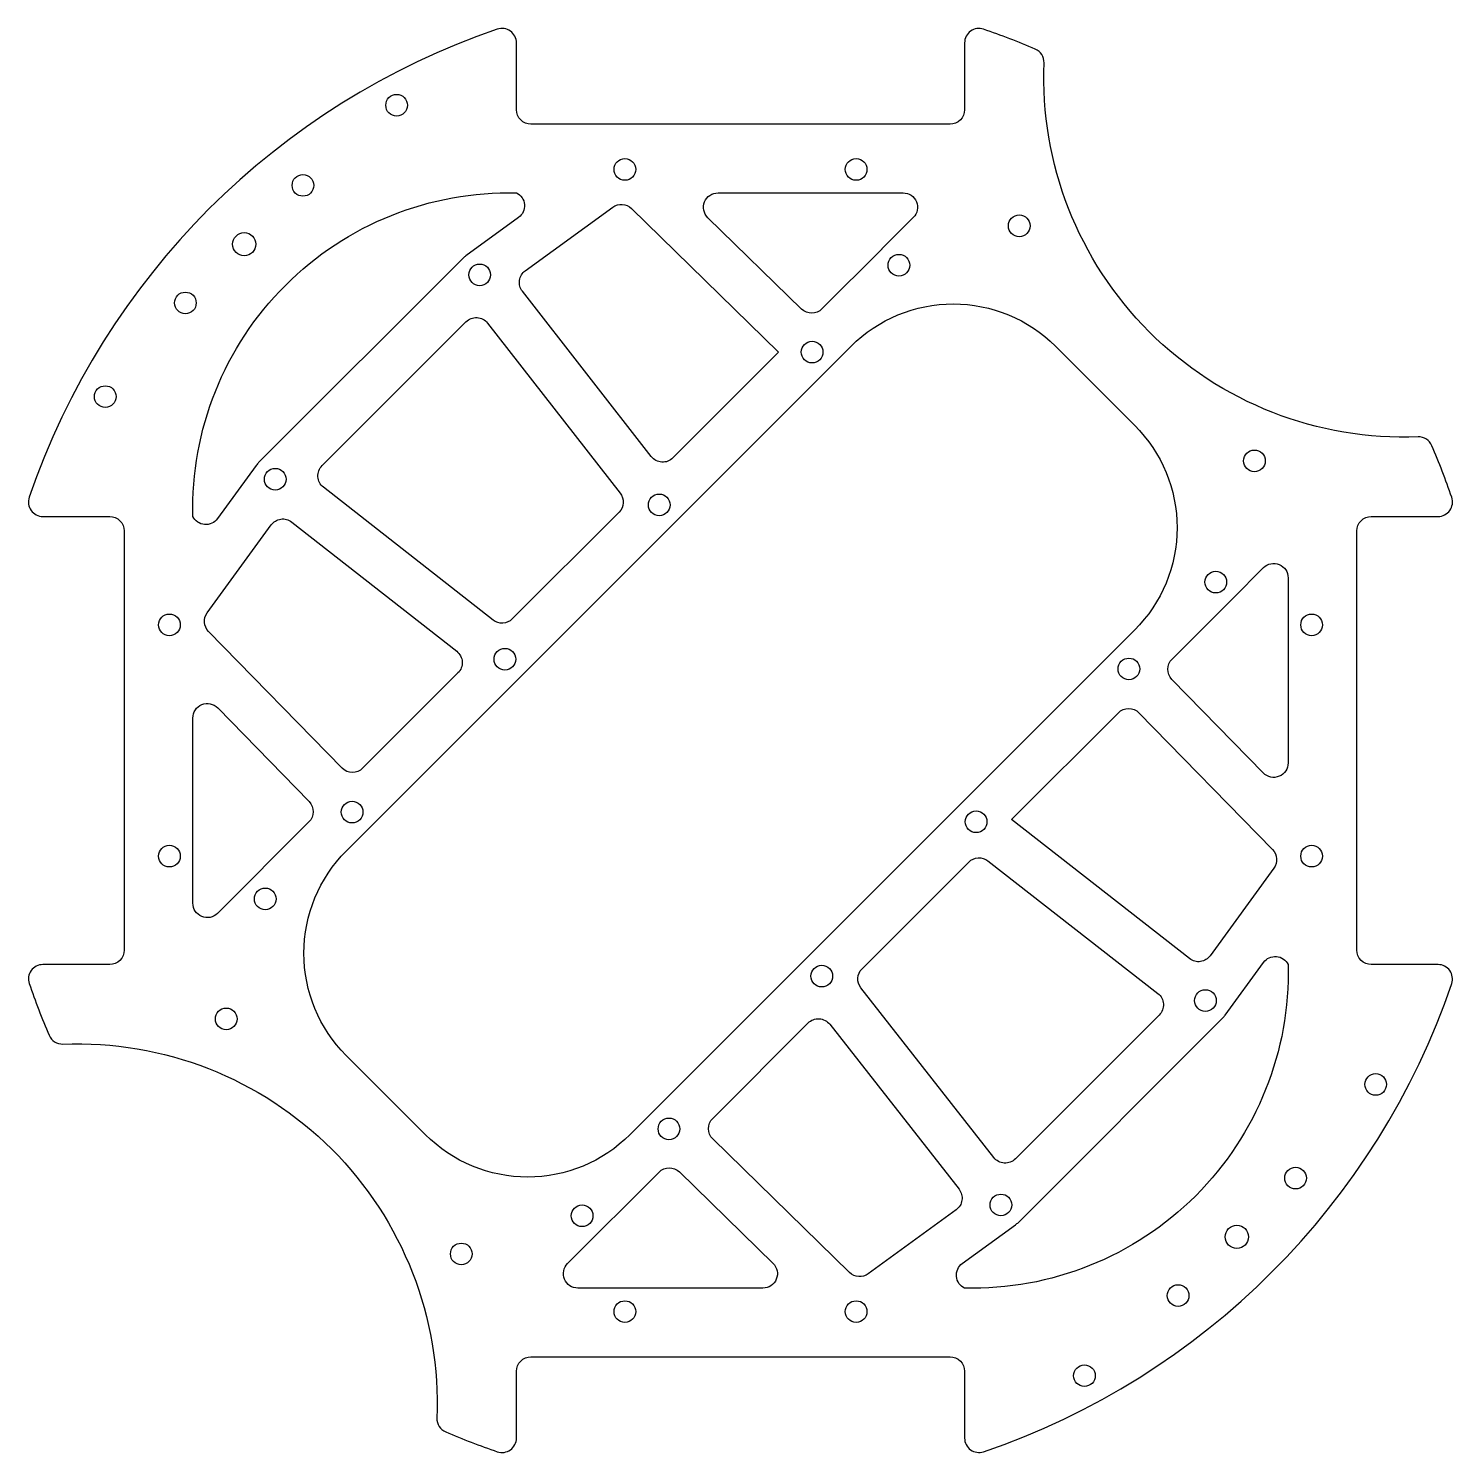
# Model space of a CAD drawing. Header units: millimetres. Extents: x -105 to 92, y -82 to 115.
import ezdxf

# ---------------------------------------------------------------- set-up
doc = ezdxf.new("R2010")
doc.units = ezdxf.units.MM

msp = doc.modelspace()

# ---------------------------------------------------------------- linework, layer by layer
for points in [[(89.4, 57.06, 0.311435), (87.48, 58.28, -0.437772), (35.73, 110.02, 0.311435), (34.52, 111.94, 0.018393), (27.37, 114.68, 0.514352), (24.73, 112.79), (24.73, 103.54, -0.414214), (22.73, 101.54), (-35.27, 101.54, -0.414214), (-37.27, 103.54), (-37.27, 112.79, 0.514352), (-39.92, 114.68, 0.232004), (-104.68, 49.92, 0.514352), (-102.79, 47.27), (-93.54, 47.27, -0.414214), (-91.54, 45.27), (-91.54, -12.73, -0.414214), (-93.54, -14.73), (-102.79, -14.73, 0.514352), (-104.68, -17.37, 0.018393), (-101.94, -24.52, 0.311435), (-100.02, -25.73, -0.437772), (-48.28, -77.48, 0.311435), (-47.06, -79.4, 0.018393), (-39.92, -82.13, 0.514352), (-37.27, -80.24), (-37.27, -71, -0.414214), (-35.27, -69), (22.73, -69, -0.414214), (24.73, -71), (24.73, -80.24, 0.514352), (27.37, -82.13, 0.232004), (92.13, -17.37, 0.514352), (90.24, -14.73), (81, -14.73, -0.414214), (79, -12.73), (79, 45.27, -0.414214), (81, 47.27), (90.24, 47.27, 0.514352), (92.13, 49.92, 0.018393)], [(-73.27, 54.33), (-78.63, 46.97, -0.56657), (-82.04, 47.27, -0.428544), (-37.27, 92.04, -0.565286), (-36.98, 88.63), (-44.27, 83.33, 0.039304), (-44.66, 83), (-72.94, 54.72, 0.039187)], [(13.35, 84.33, 0.010234), (13.26, 84.24), (5, 75.98, -0.410686), (2.19, 75.96), (-10.78, 88.61, -0.672548), (-9.38, 92.04), (16.23, 92.04, -0.668179), (17.64, 88.63)], [(-18.61, 55.55), (-36.45, 78.42, -0.424354), (-36.05, 81.27), (-23.95, 90.06, -0.365479), (-21.37, 89.88), (-1, 69.98), (-15.62, 55.37, -0.45061)], [(9.03, 70.82, -0.414214), (37.31, 70.82), (48.27, 59.86, -0.414214), (48.27, 31.57), (-21.57, -38.27, -0.414214), (-49.86, -38.27), (-60.82, -27.31, -0.414214), (-60.82, 0.97)], [(-23.08, 47.87), (-37.86, 33.09, -0.379295), (-40.51, 32.93), (-63.98, 51.32, -0.450019), (-64.16, 54.31), (-44.26, 74.21, -0.450607), (-41.27, 74.02), (-22.92, 50.51, -0.37873)], [(-80.06, 33.94), (-71.22, 46.1, -0.424793), (-68.37, 46.5), (-45.54, 28.61, -0.450016), (-45.36, 25.62), (-58.55, 12.43, -0.41775), (-61.4, 12.45), (-79.87, 31.37, -0.365618)], [(53.43, 27.54), (61.69, 35.8, 0.010234), (61.79, 35.89), (66.09, 40.19, -0.668179), (69.5, 38.78), (69.5, 13.17, -0.672548), (66.07, 11.77), (53.42, 24.73, -0.410686)], [(-78.61, 20.78), (-65.96, 7.81, -0.410686), (-65.98, 5), (-78.63, -7.65, -0.668179), (-82.04, -6.23), (-82.04, 19.38, -0.672548)], [(31.22, 5.33), (46.01, 20.12, -0.41775), (48.85, 20.1), (67.33, 1.17, -0.365479), (67.52, -1.4), (58.72, -13.51, -0.424354), (55.87, -13.91)], [(28.78, -41.43), (10.38, -17.96, -0.379295), (10.54, -15.32), (25.32, -0.54, -0.37873), (27.97, -0.37), (51.48, -18.73, -0.450607), (51.66, -21.72), (31.76, -41.61, -0.450019)], [(60.79, -21.73), (66.09, -14.43, -0.565286), (69.5, -14.73, -0.428544), (24.73, -59.5, -0.56657), (24.42, -56.08), (31.78, -50.73, 0.039187), (32.17, -50.4), (60.46, -22.11, 0.039304)], [(-10.12, -36.01), (3.08, -22.81, -0.450016), (6.07, -22.99), (23.96, -45.82, -0.424793), (23.56, -48.67), (11.4, -57.52, -0.365618), (8.83, -57.33), (-10.1, -38.85, -0.41775)], [(-30.19, -56.09), (-17.54, -43.43, -0.410686), (-14.73, -43.42), (-1.77, -56.07, -0.672548), (-3.17, -59.5), (-28.78, -59.5, -0.668179)]]:
    msp.add_lwpolyline(points, format="xyb", close=True)
for centre, radius in [((-53.85, 104.16), 1.5), ((-22.27, 95.29), 1.5), ((9.73, 95.29), 1.5), ((-66.81, 93.08), 1.5), ((32.3, 87.48), 1.5), ((-74.94, 84.94), 1.6), ((15.65, 82.03), 1.5), ((-42.36, 80.7), 1.5), ((-83.08, 76.81), 1.5), ((3.63, 70.01), 1.5), ((-94.16, 63.85), 1.5), ((64.83, 54.96), 1.5), ((-70.65, 52.42), 1.5), ((-17.52, 48.87), 1.5), ((59.49, 38.19), 1.5), ((-85.29, 32.27), 1.5), ((72.75, 32.27), 1.5), ((-38.87, 27.52), 1.5), ((47.47, 26.17), 1.5), ((-60.01, 6.37), 1.5), ((26.33, 5.03), 1.5), ((-85.29, 0.27), 1.5), ((72.75, 0.27), 1.5), ((-72.03, -5.65), 1.5), ((4.97, -16.33), 1.5), ((58.05, -19.71), 1.5), ((-77.43, -22.25), 1.5), ((81.61, -31.31), 1.5), ((-16.17, -37.47), 1.5), ((70.53, -44.27), 1.5), ((29.76, -47.99), 1.5), ((-28.19, -49.49), 1.5), ((62.4, -52.4), 1.6), ((-44.9, -54.77), 1.5), ((54.27, -60.53), 1.5), ((-22.27, -62.75), 1.5), ((9.73, -62.75), 1.5), ((41.31, -71.61), 1.5)]:
    msp.add_circle(centre, radius)

doc.saveas('drawing.dxf')
